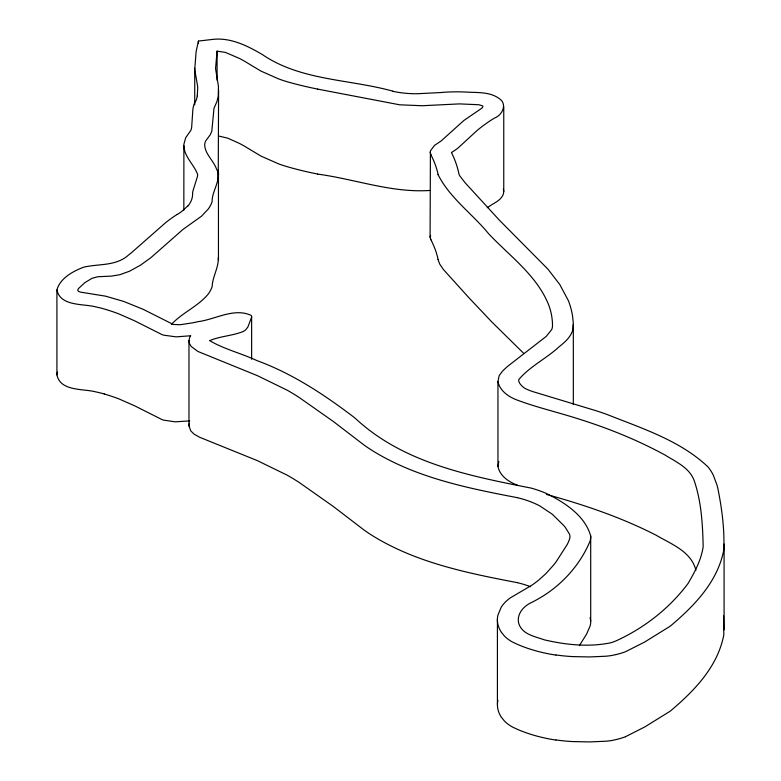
<?xml version="1.0" encoding="UTF-8"?>
<svg xmlns="http://www.w3.org/2000/svg" width="781" height="781" viewBox="0 0 781 781"><rect width="100%" height="100%" fill="white"/><g stroke="black" fill="none" stroke-linecap="round" stroke-linejoin="round"><path stroke-width="1.17" d="M451.438 152.539A228.813 132.106 0 0 1 458.759 173.089A24.475 14.126 0 0 0 459.775 175.871L465.232 182.891L499.41 220.203L547.979 269.201L559.801 284.548L568.431 300.783A207.57 119.844 0 0 1 572.571 316.12L573.303 323.149L572.785 329.875A39.411 22.756 0 0 1 572.278 331.525L571.311 333.692A60.957 35.194 0 0 1 565.59 341.17A112.21 64.784 0 0 1 559.401 346.52C546.68 358.372 530.162 366.143 518.896 379.42A10.085 5.828 0 0 0 518.975 381.831L519.882 383.559A33.886 19.564 0 0 0 523.006 386.927L524.08 387.806A12.301 7.107 0 0 0 525.105 388.45L525.974 388.899A29.571 17.075 0 0 0 526.579 389.182A57.335 33.105 0 0 0 533.189 391.72L596.469 410.855A332.364 191.882 0 0 1 606.564 414.281C641.699 428.31 680.163 440.435 708.035 466.96A91.602 52.883 0 0 1 713.365 475.307L716.948 484.923A203.275 117.365 0 0 1 717.671 487.637C721.829 507.933 724.612 528.786 723.821 549.531A69.411 40.075 0 0 1 723.509 551.376C717.017 582.245 694.621 605.402 671.514 625.112A95.838 55.334 0 0 1 669.873 626.411L644.657 642.031L625.425 651.764A56.369 32.538 0 0 1 616.355 654.498M625.425 736.747L644.657 727.013L669.873 711.393A95.838 55.334 0 0 0 671.514 710.095C694.621 690.384 717.017 667.228 723.509 636.359A69.411 40.075 0 0 0 723.821 634.523L723.577 615.858M392.843 91.162C349.693 79.145 300.87 80.785 262.543 54.68C247.655 45.903 230.756 37.381 212.94 39.372L198.442 41.071L196.129 51.526L194.752 69.284A55.324 31.943 0 0 0 194.801 69.997L197.554 85.881A93.622 54.045 0 0 1 197.7 87.462L197.32 95.858M317.711 89.093A251.511 145.207 0 0 1 287.223 81.761A109.789 63.388 0 0 1 278.719 78.949L260.825 71.032L244.736 61.328A140.111 80.892 0 0 0 239.425 58.429L225.367 52.386L217.079 51.155L215.546 68.591L218.465 86.34L218.231 96.239L216.962 101.53L214.004 108.227L211.788 131.296L210.382 134.557L205.637 141.019A30.849 17.807 0 0 0 204.671 144.758C204.964 153.984 213.233 160.232 216.337 168.559C222.38 179.308 211.827 190.457 212.129 201.644A65.838 38.015 0 0 1 208.176 209.142L201.557 216.161L182.998 229.409L150.733 257.808L140.443 265.189L129.636 271.173L119.835 274.707L111.468 276.123L97.791 276.738L91.953 278.339L84.699 282.761L78.422 288.619L77.69 290.102L78.393 291.264L80.433 292.114L105.572 296.165L123.525 301.368L143.167 309.325L173.275 324.457L180.265 324.73L193.122 322.748A115.237 66.531 0 0 0 197.935 321.674C215.302 319.536 234.075 307.372 251.238 315.436A6.736 3.885 0 0 1 251.502 317.447L247.938 326.927L245.771 329.758A14.771 8.532 0 0 1 243.076 331.544C232.435 335.83 220.193 336.162 209.845 340.565M171.381 324.447C182.295 312.625 197.944 306.503 208.176 294.125A65.838 38.015 0 0 0 212.129 286.637C212.51 276.63 218.778 267.688 218.28 257.632M218.592 89.854L218.231 181.221M183.838 210.118L183.896 144.251L185.673 137.739L190.896 130.29L191.452 128.455A50.95 29.414 0 0 0 191.638 127.586L192.858 109.584A101.491 58.595 0 0 1 193.219 107.339L193.805 104.966A37.537 21.673 0 0 1 195.416 101.491M104.224 393.975A62.295 35.965 0 0 0 95.897 391.916C83.43 388.518 60.381 391.603 56.915 374.9L56.915 289.917C60.078 278.231 72.984 271.241 83.674 267.18C99.109 263.548 116.398 266.458 129.09 254.538A52.024 30.039 0 0 0 131.052 253.073L164.625 223.551A133.043 76.811 0 0 1 177.141 214.463M56.915 374.9L57.413 372.088M517.471 582.675C466.979 573.02 414.731 562.457 370.741 534.575A287.535 166.002 0 0 1 364.151 530.114L333.331 506.478L299.133 482.424A238.469 137.681 0 0 0 287.213 475.19L257.3 460.605L199.467 437.204L194.137 434.177L190.749 430.858L188.973 425.938L188.973 340.692L189.646 337.646A22.864 13.199 0 0 1 190.74 335.752L176.135 336.865L163.737 335.166A19.086 11.022 0 0 1 161.95 334.58L134.557 320.786L119.073 313.982A142.923 82.513 0 0 0 105.425 309.354L104.224 308.993A62.295 35.965 0 0 0 95.897 306.923C83.43 303.536 60.381 306.621 56.915 289.917M441.997 92.412A110.687 63.905 0 0 1 465.535 92.031C476.761 92.812 489.687 91.455 499.284 98.621C507.611 103.98 502.398 115.051 494.705 117.98A125.507 72.457 0 0 0 488.486 121.885L482.707 126.024A216.23 124.833 0 0 0 476.273 131.208L459.404 146.779A35.418 20.452 0 0 1 456.026 149.513L451.525 152.5M503.755 106.548L503.755 191.53C503.599 196.89 498.942 200.502 494.705 202.962A125.507 72.457 0 0 0 488.486 206.867L487.295 207.678M518.164 485.489C509.378 482.297 499.811 476.264 497.956 466.423L497.956 381.44L499.186 375.602L502.603 370.995L507.465 366.465L546.173 336.445L551.64 329.67A27.813 16.059 0 0 0 552.499 325.726A171.185 98.836 0 0 0 548.594 304.668C536.684 275.273 509.817 256.178 488.691 233.812C472.398 213.818 449.465 197.749 437.995 174.456M497.956 466.423L498.834 461.571M430.966 239.747L430.077 237.239L430.419 150.87L434.529 145.364L441.138 140.97L463.816 120.518L481.945 108.11L482.873 106.899L482.697 105.913L478.938 104.742L459.521 103.893L422.082 105.738L399.667 104.8L317.691 89.122M430.077 237.239L430.643 235.374M189.402 423.263L188.973 425.938M579.385 645.633L586.58 634.104L589.987 626.313A43.014 24.836 0 0 0 590.7 620.944L590.7 535.961C585.057 515.665 564.643 502.486 546.71 493.612A93.935 54.231 0 0 0 531.305 488.125C469.069 475.873 402.781 462.938 354.886 417.942C324.701 394.952 292.836 373.738 256.978 360.617C241.69 353.422 223.981 349.175 209.796 340.682M187.899 205.862L181.524 211.622A72.936 42.115 0 0 1 177.189 214.492M616.365 654.517L611.689 655.503A46.469 26.827 0 0 1 605.49 656.245L589.782 656.938L572.795 656.606A117.911 68.074 0 0 1 558.737 655.327L555.965 654.947M189.724 420.891L175.217 421.828L163.737 420.149A19.086 11.022 0 0 1 161.95 419.563L134.557 405.769L119.073 398.964A142.923 82.513 0 0 0 105.425 394.337L104.224 393.975M442.017 92.49L416.898 93.749A66.522 38.406 0 0 1 392.755 91.289M429.706 190.466C391.584 193.034 355.082 179.113 317.691 174.104M218.875 136.079L227.749 138.178L239.425 143.411A140.111 80.892 0 0 1 244.736 146.311L260.825 156.015L278.719 163.932A109.789 63.388 0 0 0 287.252 166.714A251.511 145.207 0 0 0 317.711 174.075M555.965 739.929L558.737 740.31A117.911 68.074 0 0 0 572.795 741.589L589.782 741.921L605.5 741.237A46.469 26.827 0 0 0 611.708 740.525L616.365 739.5A56.369 32.538 0 0 0 625.444 736.766M517.471 497.692C466.979 488.037 414.731 477.474 370.741 449.592A287.535 166.002 0 0 1 364.151 445.121L333.331 421.486L299.133 397.441A238.469 137.681 0 0 0 287.213 390.207L257.3 375.622L197.896 351.46L191.238 346.5L189.529 343.679L188.973 340.692M546.554 494.451C584.178 504.809 621.344 517.403 656.157 535.229C671.123 544.045 691.263 551.425 695.9 570.218M523.475 353.119L492.079 322.231L469.059 297.903L443.374 269.474L439.664 263.988L437.995 259.438M501.519 632.434L504.389 635.988A42.516 24.543 0 0 0 512.961 642.285L518.174 644.686A110.98 64.071 0 0 0 555.896 655.093M501.519 717.417L504.389 720.98A42.516 24.543 0 0 0 512.961 727.267L518.174 729.669A110.98 64.071 0 0 0 555.896 740.076M430.966 154.765L430.077 152.256M503.374 189.07L503.755 191.53M590.114 617.537L590.7 620.944M497.956 381.44C499.537 390.236 507.679 396.162 515.48 399.423C535.444 407.077 556.375 411.89 576.729 418.362C607.335 427.861 637.276 439.849 665.402 455.245C676.004 461.883 689.164 467.624 694.016 480.12C701.387 501.363 702.656 524.344 703.173 546.661C701.24 559.879 694.797 572.043 688.081 583.436C669.59 608.184 644.94 627.465 617 640.459A37.908 21.888 0 0 1 610.937 642.734C589.108 647.322 565.991 644.891 544.445 639.864C535.151 636.525 522.518 634.582 518.887 623.892C516.173 614.901 523.026 606.486 530.816 602.854A147.58 85.197 0 0 0 542.795 596.196C563.491 583.27 580.547 563.872 589.987 541.331A43.014 24.836 0 0 0 590.7 535.961M218.348 170.092L218.592 174.846M183.838 145.774C184.257 156.893 193.961 164.44 197.642 174.407A46.059 26.593 0 0 1 197.349 176.838L193.61 188.817A73.004 42.145 0 0 0 192.8 191.687L192.722 192.175A26.661 15.395 0 0 0 192.595 193.659A47.739 27.56 0 0 1 188.036 205.901M724.085 544.054L724.085 629.818M573.322 324.554L573.322 404.685M497.419 619.431L497.419 704.413M251.628 316.832L251.628 359.319M218.455 173.89L218.455 260.288M217.079 51.155L217.079 80.287M198.442 41.071L198.442 43.502M194.733 68.23L194.733 104.869M517.471 582.685A76.069 43.921 0 0 1 530.524 586.707M501.461 717.436A61.631 35.584 0 0 1 497.927 700.293M430.897 239.767A210.997 121.816 0 0 1 438.112 259.429M517.471 497.702A76.069 43.921 0 0 1 539.983 506.02L552.362 514.298L563.413 525.174A143.099 82.62 0 0 1 565.376 527.468L569.495 534.155A22.532 13.004 0 0 1 569.818 538.07L569.359 539.603A96.717 55.842 0 0 1 567.182 544.552L556.511 561.236A223.591 129.09 0 0 1 553.456 565.219L545.812 573.703L539.124 579.736A135.787 78.403 0 0 1 531.627 585.36L510.53 597.729A57.159 32.997 0 0 0 501.197 607.198L497.858 615.311A61.631 35.584 0 0 0 501.461 632.444M197.212 95.848A44.458 25.666 0 0 1 195.562 101.52M430.897 154.775A210.997 121.816 0 0 1 438.112 174.446"/></g></svg>
